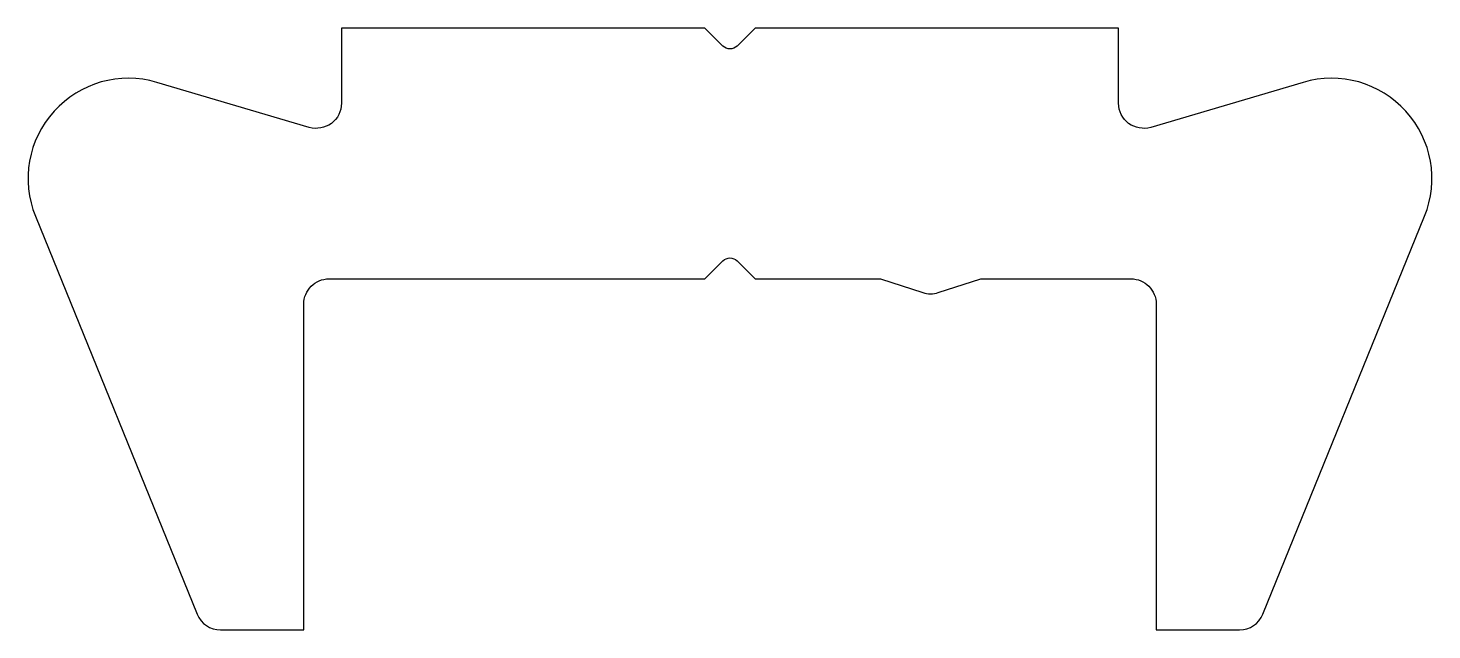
# Model space of a CAD drawing. Extents: x 386 to 414, y 218.1 to 230.1.
import ezdxf

# ---------------------------------------------------------------- set-up
doc = ezdxf.new("R2010")
doc.units = 0
doc.layers.get('0').update_dxf_attribs({"linetype": 'CONTINUOUS'})

msp = doc.modelspace()

# ---------------------------------------------------------------- linework, layer by layer
at = {"color": 0}
msp.add_lwpolyline([(400.18, 225.416), (400.539, 225.057), (403.039, 225.057), (403.884, 224.782, 0.158829), (404.194, 224.782), (405.039, 225.057), (408.039, 225.057, -0.414214), (408.539, 224.557), (408.539, 218.057), (410.203, 218.057, 0.305138), (410.666, 218.369), (413.892, 226.304, 0.628302), (411.473, 228.975), (408.431, 228.078, -0.500984), (407.789, 228.557), (407.789, 230.057), (400.539, 230.057), (400.18, 229.699, -0.414214), (399.898, 229.699), (399.539, 230.057), (392.289, 230.057), (392.289, 228.557, -0.500984), (391.648, 228.078), (388.605, 228.975, 0.628302), (386.186, 226.304), (389.412, 218.369, 0.305138), (389.876, 218.057), (391.539, 218.057), (391.539, 224.557, -0.414214), (392.039, 225.057), (399.539, 225.057), (399.898, 225.416, -0.414214)], format="xyb", close=True, dxfattribs=at)

doc.saveas('drawing.dxf')
